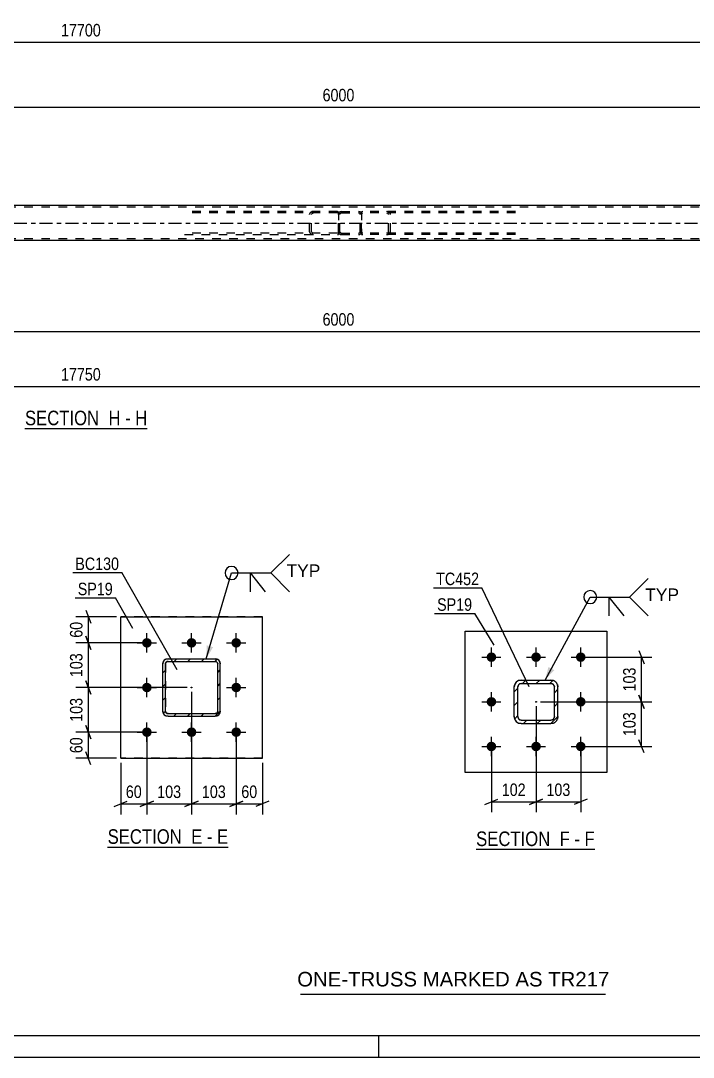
# Model space of a CAD drawing. Header units: millimetres. Extents: x -75 to 766, y -422 to 172.
# Drawn here: x 263.4 to 417.8, y -422.4 to -184.5 of the extents above; entities that cross this region are included whole.
import ezdxf

# ---------------------------------------------------------------- set-up
doc = ezdxf.new("R2010")
doc.units = ezdxf.units.MM
doc.linetypes.add('DXK_LINE_DOT2', pattern=[3.9198, 1.9599, -1.9599])
doc.linetypes.add('DXK_LINE_DOT3', pattern=[5.9187, 2.979, -0.9799, 0.9799, -0.9799])
doc.styles.add('Arial', font='ARIAL.TTF', dxfattribs={"height": 0.2})
doc.styles.add('Arial Narrow', font='ARIALN.TTF', dxfattribs={"height": 0.2})

# ---------------------------------------------------------------- blocks, each defined once
blk = doc.blocks.new('Unknown-570388036-1162')
at = {"color": 5, "linetype": 'Continuous'}
for p, q in [((-70.36, -417.4), (760.64, -417.4)), ((345.64, -422.4), (345.64, -417.4)), ((-75.36, -422.4), (765.64, -422.4))]:
    blk.add_line(p, q, dxfattribs=at)
blk = doc.blocks.new('Unknown-570388036-12 - 5501')
at = {"color": 6, "linetype": 'Continuous'}
blk.add_line((367.93, -374.67), (395.14, -374.67), dxfattribs=at)
at = {"color": 0, "linetype": 'Continuous'}
blk.add_wipeout([(386.04, -373.92), (386.04, -370.42), (367.93, -370.42), (367.93, -373.92)], dxfattribs=at)
at = {"color": 7, "linetype": 'Continuous', "style": 'Arial Narrow'}
blk.add_text('SECTION ', height=3.34, dxfattribs=at).set_placement((367.93, -373.92))
at = {"color": 0, "linetype": 'Continuous'}
blk.add_wipeout([(389.43, -373.92), (389.43, -370.42), (387.09, -370.42), (387.09, -373.92)], dxfattribs=at)
at = {"color": 7, "linetype": 'Continuous', "style": 'Arial Narrow'}
blk.add_text('F', height=3.34, dxfattribs=at).set_placement((387.09, -373.92))
at = {"color": 0, "linetype": 'Continuous'}
blk.add_wipeout([(391.75, -373.92), (391.75, -370.42), (390.48, -370.42), (390.48, -373.92)], dxfattribs=at)
at = {"color": 7, "linetype": 'Continuous', "style": 'Arial Narrow'}
blk.add_text('-', height=3.34, dxfattribs=at).set_placement((390.48, -373.92))
at = {"color": 0, "linetype": 'Continuous'}
blk.add_wipeout([(395.14, -373.92), (395.14, -370.42), (392.8, -370.42), (392.8, -373.92)], dxfattribs=at)
at = {"color": 7, "linetype": 'Continuous', "style": 'Arial Narrow'}
blk.add_text('F', height=3.34, dxfattribs=at).set_placement((392.8, -373.92))
blk = doc.blocks.new('Unknown-570388036-15 - 2959')
at = {"color": 6, "linetype": 'Continuous'}
blk.add_line((283.38, -374.16), (311.03, -374.16), dxfattribs=at)
at = {"color": 0, "linetype": 'Continuous'}
blk.add_wipeout([(301.49, -373.41), (301.49, -369.91), (283.38, -369.91), (283.38, -373.41)], dxfattribs=at)
at = {"color": 7, "linetype": 'Continuous', "style": 'Arial Narrow'}
blk.add_text('SECTION ', height=3.34, dxfattribs=at).set_placement((283.38, -373.41))
at = {"color": 0, "linetype": 'Continuous'}
blk.add_wipeout([(305.1, -373.41), (305.1, -369.91), (302.54, -369.91), (302.54, -373.41)], dxfattribs=at)
at = {"color": 7, "linetype": 'Continuous', "style": 'Arial Narrow'}
blk.add_text('E', height=3.34, dxfattribs=at).set_placement((302.54, -373.41))
at = {"color": 0, "linetype": 'Continuous'}
blk.add_wipeout([(307.42, -373.41), (307.42, -369.91), (306.15, -369.91), (306.15, -373.41)], dxfattribs=at)
at = {"color": 7, "linetype": 'Continuous', "style": 'Arial Narrow'}
blk.add_text('-', height=3.34, dxfattribs=at).set_placement((306.15, -373.41))
at = {"color": 0, "linetype": 'Continuous'}
blk.add_wipeout([(311.03, -373.41), (311.03, -369.91), (308.47, -369.91), (308.47, -373.41)], dxfattribs=at)
at = {"color": 7, "linetype": 'Continuous', "style": 'Arial Narrow'}
blk.add_text('E', height=3.34, dxfattribs=at).set_placement((308.47, -373.41))
blk = doc.blocks.new('Unknown-570388036-20 - 1404')
at = {"color": 6, "linetype": 'Continuous'}
blk.add_line((264.41, -278.08), (292.48, -278.08), dxfattribs=at)
at = {"color": 0, "linetype": 'Continuous'}
blk.add_wipeout([(282.52, -277.33), (282.52, -273.83), (264.41, -273.83), (264.41, -277.33)], dxfattribs=at)
at = {"color": 7, "linetype": 'Continuous', "style": 'Arial Narrow'}
blk.add_text('SECTION ', height=3.34, dxfattribs=at).set_placement((264.41, -277.33))
at = {"color": 0, "linetype": 'Continuous'}
blk.add_wipeout([(286.34, -277.33), (286.34, -273.83), (283.57, -273.83), (283.57, -277.33)], dxfattribs=at)
at = {"color": 7, "linetype": 'Continuous', "style": 'Arial Narrow'}
blk.add_text('H', height=3.34, dxfattribs=at).set_placement((283.57, -277.33))
at = {"color": 0, "linetype": 'Continuous'}
blk.add_wipeout([(288.66, -277.33), (288.66, -273.83), (287.39, -273.83), (287.39, -277.33)], dxfattribs=at)
at = {"color": 7, "linetype": 'Continuous', "style": 'Arial Narrow'}
blk.add_text('-', height=3.34, dxfattribs=at).set_placement((287.39, -277.33))
at = {"color": 0, "linetype": 'Continuous'}
blk.add_wipeout([(292.48, -277.33), (292.48, -273.83), (289.71, -273.83), (289.71, -277.33)], dxfattribs=at)
at = {"color": 7, "linetype": 'Continuous', "style": 'Arial Narrow'}
blk.add_text('H', height=3.34, dxfattribs=at).set_placement((289.71, -277.33))
blk = doc.blocks.new('Part-570388036-5590 - 5501')
at = {"linetype": 'Continuous'}
h = blk.add_hatch(dxfattribs=at)
h.set_pattern_fill('', scale=0.7, style=0, pattern_type=0)
h.set_pattern_definition([(45, (385.0913, -345.812), (-1.57154, 1.57154), [])])
h.paths.add_polyline_path([(378.29, -345.81), (385.09, -345.81), (385.7, -345.69), (386.22, -345.34), (386.57, -344.82), (386.69, -344.21), (386.69, -337.41), (386.57, -336.8), (386.22, -336.28), (385.7, -335.93), (385.09, -335.81), (378.29, -335.81), (377.68, -335.93), (377.16, -336.28), (376.81, -336.8), (376.69, -337.41), (376.69, -344.21), (376.81, -344.82), (377.16, -345.34), (377.68, -345.69)])
h.paths.add_polyline_path([(377.55, -344.52), (377.49, -344.21), (377.49, -337.41), (377.55, -337.11), (377.73, -336.85), (377.99, -336.67), (378.29, -336.61), (385.09, -336.61), (385.4, -336.67), (385.66, -336.85), (385.83, -337.11), (385.89, -337.41), (385.89, -344.21), (385.83, -344.52), (385.66, -344.78), (385.4, -344.95), (385.09, -345.01), (378.29, -345.01), (377.99, -344.95), (377.73, -344.78)])
blk.add_hatch(color=246, dxfattribs=at).paths.add_polyline_path([(381.69, -340.91, -1), (381.69, -340.71, -1)])
at = {"color": 7, "linetype": 'DXK_LINE_DOT2'}
for p, q in [((376.69, -337.41), (376.81, -336.8)), ((376.69, -344.21), (376.69, -337.41)), ((377.55, -337.11), (377.49, -337.41)), ((377.49, -344.21), (377.49, -337.41)), ((377.68, -335.93), (378.29, -335.81)), ((378.29, -336.61), (377.99, -336.67)), ((378.29, -335.81), (385.09, -335.81)), ((378.29, -336.61), (385.09, -336.61)), ((385.09, -335.81), (385.7, -335.93)), ((385.4, -336.67), (385.09, -336.61)), ((385.89, -337.41), (385.83, -337.11)), ((385.89, -344.21), (385.89, -337.41)), ((386.57, -336.8), (386.69, -337.41)), ((386.69, -344.21), (386.69, -337.41)), ((376.81, -344.82), (376.69, -344.21)), ((377.49, -344.21), (377.55, -344.52)), ((377.99, -344.95), (378.29, -345.01)), ((385.09, -345.01), (385.4, -344.95)), ((385.83, -344.52), (385.89, -344.21)), ((386.69, -344.21), (386.57, -344.82)), ((378.29, -345.81), (377.68, -345.69)), ((378.29, -345.01), (385.09, -345.01)), ((378.29, -345.81), (385.09, -345.81)), ((385.7, -345.69), (385.09, -345.81))]:
    blk.add_line(p, q, dxfattribs=at)
at = {"color": 2, "linetype": 'Continuous'}
for p, q in [((376.81, -336.8), (376.69, -337.41)), ((376.69, -344.21), (376.69, -337.41)), ((377.49, -337.41), (377.55, -337.11)), ((377.49, -344.21), (377.49, -337.41)), ((378.29, -335.81), (377.68, -335.93)), ((377.99, -336.67), (378.29, -336.61)), ((378.29, -335.81), (385.09, -335.81)), ((378.29, -336.61), (385.09, -336.61)), ((385.7, -335.93), (385.09, -335.81)), ((385.09, -336.61), (385.4, -336.67)), ((385.83, -337.11), (385.89, -337.41)), ((385.89, -344.21), (385.89, -337.41)), ((386.69, -337.41), (386.57, -336.8)), ((386.69, -344.21), (386.69, -337.41)), ((376.69, -344.21), (376.81, -344.82)), ((377.55, -344.52), (377.49, -344.21)), ((378.29, -345.01), (377.99, -344.95)), ((385.4, -344.95), (385.09, -345.01)), ((385.89, -344.21), (385.83, -344.52)), ((386.57, -344.82), (386.69, -344.21)), ((377.68, -345.69), (378.29, -345.81)), ((378.29, -345.01), (385.09, -345.01)), ((378.29, -345.81), (385.09, -345.81)), ((385.09, -345.81), (385.7, -345.69))]:
    blk.add_line(p, q, dxfattribs=at)
at = {"color": 7, "linetype": 'DXK_LINE_DOT3'}
blk.add_line((381.69, -340.81), (381.69, -340.81), dxfattribs=at)
at = {"color": 246, "linetype": 'DXK_LINE_DOT2'}
blk.add_line((381.69, -340.81), (381.69, -340.81), dxfattribs=at)
at = {"color": 246, "linetype": 'Continuous'}
blk.add_circle((381.69, -340.81), 0.1, dxfattribs=at)
at = {"color": 7, "linetype": 'DXK_LINE_DOT2'}
for centre, radius, start, end in [((378.29, -337.41), 1.6, 112.5, 157.5), ((378.29, -337.41), 0.8, 112.5, 157.5), ((385.09, -337.41), 0.8, 22.5, 67.5), ((385.09, -337.41), 1.6, 22.5, 67.5), ((378.29, -344.21), 1.6, 202.5, 247.5), ((378.29, -344.21), 0.8, 202.5, 247.5), ((385.09, -344.21), 0.8, 292.5, 337.5), ((385.09, -344.21), 1.6, 292.5, 337.5)]:
    blk.add_arc(centre, radius, start, end, dxfattribs=at)
at = {"color": 2, "linetype": 'Continuous'}
for centre, radius, start, end in [((378.29, -337.41), 1.6, 112.5, 157.5), ((378.29, -337.41), 0.8, 112.5, 157.5), ((385.09, -337.41), 0.8, 22.5, 67.5), ((385.09, -337.41), 1.6, 22.5, 67.5), ((378.29, -344.21), 1.6, 202.5, 247.5), ((378.29, -344.21), 0.8, 202.5, 247.5), ((385.09, -344.21), 0.8, 292.5, 337.5), ((385.09, -344.21), 1.6, 292.5, 337.5)]:
    blk.add_arc(centre, radius, start, end, dxfattribs=at)
blk = doc.blocks.new('Bolt-570388036-5510 - 5501')
at = {"linetype": 'Continuous'}
for points in [[(371.44, -329.46, -1), (371.44, -331.66, -1)], [(381.69, -329.46, -1), (381.69, -331.66, -1)], [(391.94, -329.46, -1), (391.94, -331.66, -1)], [(371.44, -339.71, -1), (371.44, -341.91, -1)], [(391.94, -339.71, -1), (391.94, -341.91, -1)], [(371.44, -349.96, -1), (371.44, -352.16, -1)], [(381.69, -349.96, -1), (381.69, -352.16, -1)], [(391.94, -349.96, -1), (391.94, -352.16, -1)]]:
    blk.add_hatch(color=1, dxfattribs=at).paths.add_polyline_path(points)
at = {"color": 1, "linetype": 'Continuous'}
for p, q in [((369.24, -330.56), (373.64, -330.56)), ((371.44, -332.76), (371.44, -328.36)), ((379.49, -330.56), (383.89, -330.56)), ((381.69, -332.76), (381.69, -328.36)), ((389.74, -330.56), (394.14, -330.56)), ((391.94, -332.76), (391.94, -328.36)), ((371.44, -343.01), (371.44, -338.61)), ((391.94, -343.01), (391.94, -338.61)), ((369.24, -340.81), (373.64, -340.81)), ((389.74, -340.81), (394.14, -340.81)), ((371.44, -353.26), (371.44, -348.86)), ((381.69, -353.26), (381.69, -348.86)), ((391.94, -353.26), (391.94, -348.86)), ((369.24, -351.06), (373.64, -351.06)), ((379.49, -351.06), (383.89, -351.06)), ((389.74, -351.06), (394.14, -351.06))]:
    blk.add_line(p, q, dxfattribs=at)
blk = doc.blocks.new('Part-570388036-5565 - 5501')
at = {"color": 2, "linetype": 'Continuous'}
for p, q in [((365.44, -324.56), (397.94, -324.56)), ((365.44, -357.06), (365.44, -324.56)), ((397.94, -324.56), (397.94, -357.06)), ((397.94, -357.06), (365.44, -357.06))]:
    blk.add_line(p, q, dxfattribs=at)
blk = doc.blocks.new('Part-570388036-3002 - 2959')
at = {"color": 2, "linetype": 'Continuous'}
for p, q in [((286.38, -353.78), (286.38, -321.28)), ((286.38, -321.28), (318.88, -321.28)), ((318.88, -353.78), (318.88, -321.28)), ((286.38, -353.78), (318.88, -353.78))]:
    blk.add_line(p, q, dxfattribs=at)
at = {"color": 7, "linetype": 'DXK_LINE_DOT2'}
for p, q in [((318.88, -321.28), (286.38, -321.28)), ((318.88, -353.78), (286.38, -353.78))]:
    blk.add_line(p, q, dxfattribs=at)
blk = doc.blocks.new('Bolt-570388036-3049 - 2959')
at = {"linetype": 'Continuous'}
for points in [[(292.38, -326.18, -1), (292.38, -328.38, -1)], [(302.63, -326.18, -1), (302.63, -328.38, -1)], [(312.88, -326.18, -1), (312.88, -328.38, -1)], [(292.38, -336.43, -1), (292.38, -338.63, -1)], [(312.88, -336.43, -1), (312.88, -338.63, -1)], [(292.38, -346.68, -1), (292.38, -348.88, -1)], [(302.63, -346.68, -1), (302.63, -348.88, -1)], [(312.88, -346.68, -1), (312.88, -348.88, -1)]]:
    blk.add_hatch(color=1, dxfattribs=at).paths.add_polyline_path(points)
at = {"color": 1, "linetype": 'Continuous'}
for p, q in [((292.38, -329.48), (292.38, -325.08)), ((302.63, -329.48), (302.63, -325.08)), ((312.88, -329.48), (312.88, -325.08)), ((290.18, -327.28), (294.58, -327.28)), ((300.43, -327.28), (304.83, -327.28)), ((310.68, -327.28), (315.08, -327.28)), ((292.38, -339.73), (292.38, -335.33)), ((312.88, -339.73), (312.88, -335.33)), ((290.18, -337.53), (294.58, -337.53)), ((310.68, -337.53), (315.08, -337.53)), ((292.38, -349.98), (292.38, -345.58)), ((302.63, -349.98), (302.63, -345.58)), ((312.88, -349.98), (312.88, -345.58)), ((290.18, -347.78), (294.58, -347.78)), ((300.43, -347.78), (304.83, -347.78)), ((310.68, -347.78), (315.08, -347.78))]:
    blk.add_line(p, q, dxfattribs=at)
blk = doc.blocks.new('Part-570388036-3033 - 2959')
at = {"linetype": 'Continuous'}
h = blk.add_hatch(dxfattribs=at)
h.set_pattern_fill('', scale=0.7, style=0, pattern_type=0)
h.set_pattern_definition([(45, (308.028, -344.1306), (-1.57154, 1.57154), [])])
h.paths.add_polyline_path([(297.23, -344.13), (308.03, -344.13), (308.49, -344.04), (308.88, -343.78), (309.14, -343.39), (309.23, -342.93), (309.23, -332.13), (309.14, -331.67), (308.88, -331.28), (308.49, -331.02), (308.03, -330.93), (297.23, -330.93), (296.77, -331.02), (296.38, -331.28), (296.12, -331.67), (296.03, -332.13), (296.03, -342.93), (296.12, -343.39), (296.38, -343.78), (296.77, -344.04)])
h.paths.add_polyline_path([(296.67, -343.16), (296.63, -342.93), (296.63, -332.13), (296.67, -331.9), (296.8, -331.71), (297, -331.58), (297.23, -331.53), (308.03, -331.53), (308.26, -331.58), (308.45, -331.71), (308.58, -331.9), (308.63, -332.13), (308.63, -342.93), (308.58, -343.16), (308.45, -343.35), (308.26, -343.48), (308.03, -343.53), (297.23, -343.53), (297, -343.48), (296.8, -343.35)])
blk.add_hatch(color=30, dxfattribs=at).paths.add_polyline_path([(302.63, -337.63, -1), (302.63, -337.43, -1)])
at = {"color": 7, "linetype": 'DXK_LINE_DOT2'}
for p, q in [((296.03, -332.13), (296.12, -331.67)), ((296.03, -342.93), (296.03, -332.13)), ((296.67, -331.9), (296.63, -332.13)), ((296.63, -332.13), (296.63, -342.93)), ((296.8, -331.71), (296.67, -331.9)), ((296.77, -331.02), (297.23, -330.93)), ((297, -331.58), (296.8, -331.71)), ((297.23, -331.53), (297, -331.58)), ((297.23, -330.93), (308.03, -330.93)), ((297.23, -331.53), (308.03, -331.53)), ((308.03, -330.93), (308.49, -331.02)), ((308.26, -331.58), (308.03, -331.53)), ((308.45, -331.71), (308.26, -331.58)), ((308.58, -331.9), (308.45, -331.71)), ((308.63, -332.13), (308.58, -331.9)), ((308.63, -342.93), (308.63, -332.13)), ((309.14, -331.67), (309.23, -332.13)), ((309.23, -342.93), (309.23, -332.13)), ((296.12, -343.39), (296.03, -342.93)), ((296.63, -342.93), (296.67, -343.16)), ((296.67, -343.16), (296.8, -343.35)), ((297.23, -344.13), (296.77, -344.04)), ((296.8, -343.35), (297, -343.48)), ((297, -343.48), (297.23, -343.53)), ((297.23, -343.53), (308.03, -343.53)), ((297.23, -344.13), (308.03, -344.13)), ((308.03, -343.53), (308.26, -343.48)), ((308.49, -344.04), (308.03, -344.13)), ((308.26, -343.48), (308.45, -343.35)), ((308.45, -343.35), (308.58, -343.16)), ((308.58, -343.16), (308.63, -342.93)), ((309.23, -342.93), (309.14, -343.39))]:
    blk.add_line(p, q, dxfattribs=at)
at = {"color": 2, "linetype": 'Continuous'}
for p, q in [((296.12, -331.67), (296.03, -332.13)), ((296.03, -342.93), (296.03, -332.13)), ((296.63, -332.13), (296.67, -331.9)), ((296.63, -342.93), (296.63, -332.13)), ((296.67, -331.9), (296.8, -331.71)), ((297.23, -330.93), (296.77, -331.02)), ((296.8, -331.71), (297, -331.58)), ((297, -331.58), (297.23, -331.53)), ((297.23, -330.93), (308.03, -330.93)), ((297.23, -331.53), (308.03, -331.53)), ((308.49, -331.02), (308.03, -330.93)), ((308.03, -331.53), (308.26, -331.58)), ((308.26, -331.58), (308.45, -331.71)), ((308.45, -331.71), (308.58, -331.9)), ((308.58, -331.9), (308.63, -332.13)), ((308.63, -342.93), (308.63, -332.13)), ((309.23, -332.13), (309.14, -331.67)), ((309.23, -342.93), (309.23, -332.13)), ((296.03, -342.93), (296.12, -343.39)), ((296.67, -343.16), (296.63, -342.93)), ((296.8, -343.35), (296.67, -343.16)), ((296.77, -344.04), (297.23, -344.13)), ((297, -343.48), (296.8, -343.35)), ((297.23, -343.53), (297, -343.48)), ((297.23, -343.53), (308.03, -343.53)), ((297.23, -344.13), (308.03, -344.13)), ((308.26, -343.48), (308.03, -343.53)), ((308.03, -344.13), (308.49, -344.04)), ((308.45, -343.35), (308.26, -343.48)), ((308.58, -343.16), (308.45, -343.35)), ((308.63, -342.93), (308.58, -343.16)), ((309.14, -343.39), (309.23, -342.93))]:
    blk.add_line(p, q, dxfattribs=at)
at = {"color": 7, "linetype": 'DXK_LINE_DOT3'}
blk.add_line((302.63, -337.53), (302.63, -337.53), dxfattribs=at)
at = {"color": 30, "linetype": 'DXK_LINE_DOT3'}
blk.add_line((302.63, -337.53), (302.63, -337.53), dxfattribs=at)
at = {"color": 30, "linetype": 'Continuous'}
blk.add_circle((302.63, -337.53), 0.1, dxfattribs=at)
at = {"color": 7, "linetype": 'DXK_LINE_DOT2'}
for centre, start, end in [((297.23, -332.13), 112.5, 157.5), ((308.03, -332.13), 22.5, 67.5), ((297.23, -342.93), 202.5, 247.5), ((308.03, -342.93), 292.5, 337.5)]:
    blk.add_arc(centre, 1.2, start, end, dxfattribs=at)
at = {"color": 2, "linetype": 'Continuous'}
for centre, start, end in [((297.23, -332.13), 112.5, 157.5), ((308.03, -332.13), 22.5, 67.5), ((297.23, -342.93), 202.5, 247.5), ((308.03, -342.93), 292.5, 337.5)]:
    blk.add_arc(centre, 1.2, start, end, dxfattribs=at)
blk = doc.blocks.new('Part-570388036-1465 - 1404')
at = {"color": 7, "linetype": 'DXK_LINE_DOT2'}
for p, q in [((587.64, -227.31), (-40, -227.31)), ((587.64, -226.91), (-23.57, -226.91)), ((587.64, -234.51), (-40, -234.51)), ((587.64, -234.91), (-23.57, -234.91))]:
    blk.add_line(p, q, dxfattribs=at)
at = {"color": 2, "linetype": 'Continuous'}
for p, q in [((456.43, -226.91), (221.57, -226.91)), ((456.43, -234.91), (221.57, -234.91))]:
    blk.add_line(p, q, dxfattribs=at)
at = {"color": 7, "linetype": 'DXK_LINE_DOT3'}
blk.add_line((-40, -230.91), (587.64, -230.91), dxfattribs=at)
blk = doc.blocks.new('Part-570388036-1585 - 1404')
at = {"color": 7, "linetype": 'DXK_LINE_DOT2'}
for p, q in [((336.1, -228.27), (301.03, -228.27)), ((330.61, -228.27), (330.28, -228.32)), ((336.1, -228.27), (336.36, -228.31)), ((336.36, -228.31), (336.36, -233.52)), ((336.1, -228.59), (301.03, -228.59)), ((329.8, -228.67), (329.73, -228.91)), ((329.73, -232.91), (329.73, -228.91)), ((330.17, -228.91), (330.21, -228.79)), ((330.17, -232.91), (330.17, -228.91)), ((330.44, -228.62), (330.61, -228.59)), ((336.1, -228.59), (336.27, -228.62)), ((336.27, -228.62), (336.36, -228.66)), ((329.73, -232.91), (329.8, -233.16)), ((330.21, -233.04), (330.17, -232.91)), ((336.1, -233.23), (301.03, -233.23)), ((301.03, -233.55), (336.1, -233.55)), ((330.28, -233.51), (330.61, -233.55)), ((330.61, -233.23), (330.44, -233.21)), ((336.27, -233.21), (336.1, -233.23)), ((336.1, -233.55), (336.36, -233.52)), ((336.36, -233.17), (336.27, -233.21))]:
    blk.add_line(p, q, dxfattribs=at)
for centre, radius, start, end in [((330.48, -229.1), 0.802, 104.5547, 147.5896), ((330.54, -229.01), 0.401, 104.5547, 147.5896), ((330.48, -232.73), 0.802, 212.4104, 255.4453), ((330.54, -232.82), 0.401, 212.4104, 255.4453)]:
    blk.add_arc(centre, radius, start, end, dxfattribs=at)
blk = doc.blocks.new('Part-570388036-1608 - 1404')
at = {"color": 7, "linetype": 'DXK_LINE_DOT2'}
for p, q in [((337, -228.27), (336.76, -228.32)), ((337, -228.27), (341, -228.27)), ((341.24, -228.32), (341, -228.27)), ((336.41, -228.67), (336.36, -228.91)), ((336.36, -232.91), (336.36, -228.91)), ((336.68, -228.91), (336.7, -228.79)), ((336.68, -232.91), (336.68, -228.91)), ((336.88, -228.62), (337, -228.59)), ((337, -228.59), (341, -228.59)), ((341, -228.59), (341.12, -228.62)), ((341.3, -228.79), (341.32, -228.91)), ((341.32, -232.91), (341.32, -228.91)), ((341.64, -228.91), (341.59, -228.67)), ((341.64, -232.91), (341.64, -228.91)), ((336.36, -232.91), (336.41, -233.16)), ((336.7, -233.04), (336.68, -232.91)), ((341.32, -232.91), (341.3, -233.04)), ((341.59, -233.16), (341.64, -232.91)), ((336.76, -233.51), (337, -233.55)), ((337, -233.23), (336.88, -233.21)), ((337, -233.23), (341, -233.23)), ((337, -233.55), (341, -233.55)), ((341.12, -233.21), (341, -233.23)), ((341, -233.55), (341.24, -233.51))]:
    blk.add_line(p, q, dxfattribs=at)
for centre, radius, start, end in [((337, -228.91), 0.64, 112.5, 157.5), ((341, -228.91), 0.64, 22.5, 67.5), ((337, -228.91), 0.32, 112.5, 157.5), ((341, -228.91), 0.32, 22.5, 67.5), ((337, -232.91), 0.64, 202.5, 247.5), ((337, -232.91), 0.32, 202.5, 247.5), ((341, -232.91), 0.32, 292.5, 337.5), ((341, -232.91), 0.64, 292.5, 337.5)]:
    blk.add_arc(centre, radius, start, end, dxfattribs=at)
blk = doc.blocks.new('Part-570388036-1613 - 1404')
at = {"color": 7, "linetype": 'DXK_LINE_DOT2'}
for p, q in [((341.9, -228.27), (341.64, -228.31)), ((341.64, -228.31), (341.64, -233.52)), ((376.97, -228.27), (341.9, -228.27)), ((347.72, -228.32), (347.39, -228.27)), ((341.64, -228.66), (341.73, -228.62)), ((341.73, -228.62), (341.9, -228.59)), ((376.97, -228.59), (341.9, -228.59)), ((347.39, -228.59), (347.56, -228.62)), ((347.79, -228.79), (347.83, -228.91)), ((347.83, -232.91), (347.83, -228.91)), ((348.27, -228.91), (348.2, -228.67)), ((348.27, -232.91), (348.27, -228.91)), ((347.83, -232.91), (347.79, -233.04)), ((348.2, -233.16), (348.27, -232.91)), ((341.73, -233.21), (341.64, -233.17)), ((341.64, -233.52), (341.9, -233.55)), ((341.9, -233.23), (341.73, -233.21)), ((376.97, -233.23), (341.9, -233.23)), ((376.97, -233.55), (341.9, -233.55)), ((347.56, -233.21), (347.39, -233.23)), ((347.39, -233.55), (347.72, -233.51))]:
    blk.add_line(p, q, dxfattribs=at)
for centre, radius, start, end in [((347.52, -229.1), 0.802, 32.4104, 75.4453), ((347.46, -229.01), 0.401, 32.4104, 75.4453), ((347.46, -232.82), 0.401, 284.5547, 327.5896), ((347.52, -232.73), 0.802, 284.5547, 327.5896)]:
    blk.add_arc(centre, radius, start, end, dxfattribs=at)
blk = doc.blocks.new('StraightDimension-570388036-11320 - 5501')
at = {"color": 7, "linetype": 'Continuous'}
for p, q in [((405.28, -339.31), (406.48, -342.31)), ((382.69, -340.81), (408.28, -340.81)), ((405.88, -351.06), (405.88, -340.81)), ((406.48, -352.56), (405.28, -349.56)), ((392.94, -351.06), (408.28, -351.06))]:
    blk.add_line(p, q, dxfattribs=at)
at = {"color": 0}
blk.add_wipeout([(405.13, -342.59), (400.93, -342.59), (400.93, -349.28), (405.13, -349.28)], dxfattribs=at)
at = {"color": 3, "style": 'Arial Narrow'}
blk.add_text('103', height=2.863, rotation=90.0002, dxfattribs=at).set_placement((404.53, -348.68))
blk = doc.blocks.new('StraightDimension-570388036-11319 - 5501')
at = {"color": 7, "linetype": 'Continuous'}
for p, q in [((392.94, -330.56), (408.28, -330.56)), ((405.28, -329.06), (406.48, -332.06)), ((405.88, -340.81), (405.88, -330.56)), ((406.48, -342.31), (405.28, -339.31)), ((382.69, -340.81), (408.28, -340.81))]:
    blk.add_line(p, q, dxfattribs=at)
at = {"color": 0}
blk.add_wipeout([(405.13, -332.34), (400.93, -332.34), (400.93, -339.03), (405.13, -339.03)], dxfattribs=at)
at = {"color": 3, "style": 'Arial Narrow'}
blk.add_text('103', height=2.863, rotation=90.0002, dxfattribs=at).set_placement((404.53, -338.43))
blk = doc.blocks.new('StraightDimension-570388036-11324 - 5501')
at = {"color": 7, "linetype": 'Continuous'}
for p, q in [((381.69, -341.81), (381.69, -366.18)), ((391.94, -352.06), (391.94, -366.18)), ((380.19, -364.38), (383.19, -363.18)), ((381.69, -363.78), (391.94, -363.78)), ((393.44, -363.18), (390.44, -364.38))]:
    blk.add_line(p, q, dxfattribs=at)
at = {"color": 0}
blk.add_wipeout([(390.16, -363.03), (390.16, -358.83), (383.47, -358.83), (383.47, -363.03)], dxfattribs=at)
at = {"color": 3, "style": 'Arial Narrow'}
blk.add_text('103', height=2.863, dxfattribs=at).set_placement((384.07, -362.43))
blk = doc.blocks.new('StraightDimension-570388036-11325 - 5501')
at = {"color": 7, "linetype": 'Continuous'}
for p, q in [((381.69, -341.81), (381.69, -366.18)), ((371.44, -352.06), (371.44, -366.18)), ((369.94, -364.38), (372.94, -363.18)), ((371.44, -363.78), (381.69, -363.78)), ((383.19, -363.18), (380.19, -364.38))]:
    blk.add_line(p, q, dxfattribs=at)
at = {"color": 0}
blk.add_wipeout([(379.91, -363.03), (379.91, -358.83), (373.22, -358.83), (373.22, -363.03)], dxfattribs=at)
at = {"color": 3, "style": 'Arial Narrow'}
blk.add_text('102', height=2.863, dxfattribs=at).set_placement((373.82, -362.43))
blk = doc.blocks.new('StraightDimension-570388036-3083 - 2959')
at = {"color": 7, "linetype": 'Continuous'}
for p, q in [((278.35, -325.78), (279.55, -328.78)), ((291.38, -327.28), (276.1, -327.28)), ((278.95, -337.53), (278.95, -327.28)), ((301.63, -337.53), (276.1, -337.53)), ((279.55, -339.03), (278.35, -336.03))]:
    blk.add_line(p, q, dxfattribs=at)
at = {"color": 0}
blk.add_wipeout([(278.2, -329.06), (274, -329.06), (274, -335.75), (278.2, -335.75)], dxfattribs=at)
at = {"color": 3, "style": 'Arial Narrow'}
blk.add_text('103', height=2.863, rotation=90.0002, dxfattribs=at).set_placement((277.6, -335.15))
blk = doc.blocks.new('StraightDimension-570388036-3103 - 2959')
at = {"color": 7, "linetype": 'Continuous'}
for p, q in [((292.38, -348.78), (292.38, -366.64)), ((286.38, -354.78), (286.38, -366.64)), ((284.88, -364.84), (287.88, -363.64)), ((293.88, -363.64), (290.88, -364.84)), ((286.38, -364.24), (292.38, -364.24))]:
    blk.add_line(p, q, dxfattribs=at)
at = {"color": 0}
blk.add_wipeout([(291.81, -363.49), (291.81, -359.29), (286.95, -359.29), (286.95, -363.49)], dxfattribs=at)
at = {"color": 3, "style": 'Arial Narrow'}
blk.add_text('60', height=2.863, dxfattribs=at).set_placement((287.55, -362.89))
blk = doc.blocks.new('StraightDimension-570388036-3064 - 2959')
at = {"color": 7, "linetype": 'Continuous'}
for p, q in [((278.35, -346.28), (279.55, -349.28)), ((291.38, -347.78), (276.1, -347.78)), ((278.95, -353.78), (278.95, -347.78)), ((285.38, -353.78), (276.1, -353.78)), ((279.55, -355.28), (278.35, -352.28))]:
    blk.add_line(p, q, dxfattribs=at)
at = {"color": 0}
blk.add_wipeout([(278.2, -348.35), (274, -348.35), (274, -353.21), (278.2, -353.21)], dxfattribs=at)
at = {"color": 3, "style": 'Arial Narrow'}
blk.add_text('60', height=2.863, rotation=90.0002, dxfattribs=at).set_placement((277.6, -352.61))
blk = doc.blocks.new('StraightDimension-570388036-3074 - 2959')
at = {"color": 7, "linetype": 'Continuous'}
for p, q in [((301.63, -337.53), (276.1, -337.53)), ((278.35, -336.03), (279.55, -339.03)), ((278.95, -347.78), (278.95, -337.53)), ((279.55, -349.28), (278.35, -346.28)), ((291.38, -347.78), (276.1, -347.78))]:
    blk.add_line(p, q, dxfattribs=at)
at = {"color": 0}
blk.add_wipeout([(278.2, -339.31), (274, -339.31), (274, -346), (278.2, -346)], dxfattribs=at)
at = {"color": 3, "style": 'Arial Narrow'}
blk.add_text('103', height=2.863, rotation=90.0002, dxfattribs=at).set_placement((277.6, -345.4))
blk = doc.blocks.new('StraightDimension-570388036-3092 - 2959')
at = {"color": 7, "linetype": 'Continuous'}
for p, q in [((278.35, -319.78), (279.55, -322.78)), ((285.38, -321.28), (276.1, -321.28)), ((278.95, -327.28), (278.95, -321.28)), ((279.55, -328.78), (278.35, -325.78)), ((291.38, -327.28), (276.1, -327.28))]:
    blk.add_line(p, q, dxfattribs=at)
at = {"color": 0}
blk.add_wipeout([(278.2, -321.85), (274, -321.85), (274, -326.71), (278.2, -326.71)], dxfattribs=at)
at = {"color": 3, "style": 'Arial Narrow'}
blk.add_text('60', height=2.863, rotation=90.0002, dxfattribs=at).set_placement((277.6, -326.11))
blk = doc.blocks.new('StraightDimension-570388036-3113 - 2959')
at = {"color": 7, "linetype": 'Continuous'}
for p, q in [((302.63, -338.53), (302.63, -366.64)), ((292.38, -348.78), (292.38, -366.64)), ((290.88, -364.84), (293.88, -363.64)), ((304.13, -363.64), (301.13, -364.84)), ((292.38, -364.24), (302.63, -364.24))]:
    blk.add_line(p, q, dxfattribs=at)
at = {"color": 0}
blk.add_wipeout([(300.85, -363.49), (300.85, -359.29), (294.16, -359.29), (294.16, -363.49)], dxfattribs=at)
at = {"color": 3, "style": 'Arial Narrow'}
blk.add_text('103', height=2.863, dxfattribs=at).set_placement((294.76, -362.89))
blk = doc.blocks.new('StraightDimension-570388036-3122 - 2959')
at = {"color": 7, "linetype": 'Continuous'}
for p, q in [((302.63, -338.53), (302.63, -366.64)), ((312.88, -348.78), (312.88, -366.64)), ((301.13, -364.84), (304.13, -363.64)), ((314.38, -363.64), (311.38, -364.84)), ((302.63, -364.24), (312.88, -364.24))]:
    blk.add_line(p, q, dxfattribs=at)
at = {"color": 0}
blk.add_wipeout([(311.1, -363.49), (311.1, -359.29), (304.41, -359.29), (304.41, -363.49)], dxfattribs=at)
at = {"color": 3, "style": 'Arial Narrow'}
blk.add_text('103', height=2.863, dxfattribs=at).set_placement((305.01, -362.89))
blk = doc.blocks.new('StraightDimension-570388036-3131 - 2959')
at = {"color": 7, "linetype": 'Continuous'}
for p, q in [((312.88, -348.78), (312.88, -366.64)), ((318.88, -354.78), (318.88, -366.64)), ((311.38, -364.84), (314.38, -363.64)), ((320.38, -363.64), (317.38, -364.84)), ((312.88, -364.24), (318.88, -364.24))]:
    blk.add_line(p, q, dxfattribs=at)
at = {"color": 0}
blk.add_wipeout([(318.31, -363.49), (318.31, -359.29), (313.45, -359.29), (313.45, -363.49)], dxfattribs=at)
at = {"color": 3, "style": 'Arial Narrow'}
blk.add_text('60', height=2.863, dxfattribs=at).set_placement((314.05, -362.89))
blk = doc.blocks.new('StraightDimension-570388036-1714 - 1404')
at = {"color": 7, "linetype": 'Continuous'}
blk.add_line((-40, -189.43), (594.5, -189.43), dxfattribs=at)
at = {"color": 0}
blk.add_wipeout([(282.42, -188.68), (282.42, -184.48), (272.08, -184.48), (272.08, -188.68)], dxfattribs=at)
at = {"color": 3, "style": 'Arial Narrow'}
blk.add_text('17700', height=2.863, dxfattribs=at).set_placement((272.68, -188.08))
blk = doc.blocks.new('StraightDimension-570388036-1763 - 1404')
at = {"color": 7, "linetype": 'Continuous'}
for p, q in [((216.36, -235.91), (216.36, -264.43)), ((456.36, -235.91), (456.36, -266.26)), ((217.86, -255.22), (214.86, -256.42)), ((216.36, -255.82), (456.36, -255.82)), ((454.86, -256.42), (457.86, -255.22))]:
    blk.add_line(p, q, dxfattribs=at)
at = {"color": 0}
blk.add_wipeout([(340.62, -255.07), (340.62, -250.87), (332.1, -250.87), (332.1, -255.07)], dxfattribs=at)
at = {"color": 0, "linetype": 'Continuous'}
blk.add_wipeout([(455.76, -256.52), (451.56, -256.52), (451.56, -266.86), (455.76, -266.86)], dxfattribs=at)
at = {"color": 3, "style": 'Arial Narrow'}
blk.add_text('6000', height=2.863, dxfattribs=at).set_placement((332.7, -254.47))
at = {"color": 3, "linetype": 'Continuous', "style": 'Arial Narrow'}
blk.add_text('12409', height=2.863, rotation=90.0002, dxfattribs=at).set_placement((455.16, -266.26))
blk = doc.blocks.new('StraightDimension-570388036-1778 - 1404')
at = {"color": 7, "linetype": 'Continuous'}
blk.add_line((-41, -268.43), (595.5, -268.43), dxfattribs=at)
at = {"color": 0}
blk.add_wipeout([(282.42, -267.68), (282.42, -263.48), (272.08, -263.48), (272.08, -267.68)], dxfattribs=at)
at = {"color": 3, "style": 'Arial Narrow'}
blk.add_text('17750', height=2.863, dxfattribs=at).set_placement((272.68, -267.08))
blk = doc.blocks.new('StraightDimension-570388036-13208 - 1404')
at = {"color": 7, "linetype": 'Continuous'}
for p, q in [((456.36, -219.1), (456.36, -193.89)), ((216.36, -219.93), (216.36, -195.72)), ((217.86, -203.73), (214.86, -204.93)), ((216.36, -204.33), (456.36, -204.33)), ((454.86, -204.93), (457.86, -203.73))]:
    blk.add_line(p, q, dxfattribs=at)
at = {"color": 0, "linetype": 'Continuous'}
blk.add_wipeout([(455.76, -193.29), (451.56, -193.29), (451.56, -203.63), (455.76, -203.63)], dxfattribs=at)
at = {"color": 0}
blk.add_wipeout([(340.62, -203.58), (340.62, -199.38), (332.1, -199.38), (332.1, -203.58)], dxfattribs=at)
at = {"color": 3, "linetype": 'Continuous', "style": 'Arial Narrow'}
blk.add_text('12409', height=2.863, rotation=90.0002, dxfattribs=at).set_placement((455.16, -203.03))
at = {"color": 3, "style": 'Arial Narrow'}
blk.add_text('6000', height=2.863, dxfattribs=at).set_placement((332.7, -202.98))
blk = doc.blocks.new('Unknown-570388036-13720')
at = {"color": 7, "linetype": 'Continuous'}
blk.add_line((327.64, -407.9), (397.64, -407.9), dxfattribs=at)
at = {"color": 7, "style": 'Arial'}
blk.add_text('ONE-TRUSS MARKED AS TR217', height=3.3428, dxfattribs=at).set_placement((326.88, -406.15))
blk = doc.blocks.new('WeldMark-570388036-5650 - 5501')
at = {"linetype": 'Continuous'}
blk.add_hatch(color=30, dxfattribs=at).paths.add_polyline_path([(385.85, -333.54), (383.75, -335.81), (384.53, -332.82)])
at = {"color": 30, "linetype": 'Continuous'}
for p, q in [((383.75, -335.81), (394.12, -316.76)), ((394.12, -316.76), (403.12, -316.76))]:
    blk.add_line(p, q, dxfattribs=at)
at = {"color": 3, "linetype": 'Continuous'}
for q in [(401.83, -321.05), (398.4, -321.05)]:
    blk.add_line((398.4, -316.76), q, dxfattribs=at)
for start, end in [(90, 270), (270, 90)]:
    blk.add_arc((394.12, -316.76), 1.5, start, end, dxfattribs=at)
at = {"color": 0, "linetype": 'Continuous'}
blk.add_wipeout([(414.49, -317.66), (414.49, -314.66), (406.72, -314.66), (406.72, -317.66)], dxfattribs=at)
blk.add_wipeout([(414.49, -317.66), (414.49, -314.66), (406.72, -314.66), (406.72, -317.66)], dxfattribs=at)
at = {"color": 3, "linetype": 'Continuous'}
for q in [(407.4, -312.48), (407.4, -321.05)]:
    blk.add_line((403.12, -316.76), q, dxfattribs=at)
at = {"color": 3, "linetype": 'Continuous', "style": 'Arial'}
blk.add_text('TYP', height=2.865, dxfattribs=at).set_placement((406.72, -317.66))
blk = doc.blocks.new('Mark-570388036-5561 - 5501')
at = {"color": 0}
blk.add_wipeout([(367.02, -319.92), (367.02, -316.92), (358.98, -316.92), (358.98, -319.92)], dxfattribs=at)
blk.add_wipeout([(367.02, -319.92), (367.02, -316.92), (358.98, -316.92), (358.98, -319.92)], dxfattribs=at)
at = {"color": 30, "linetype": 'Continuous'}
for p in [(358.38, -320.52), (372.08, -327.81)]:
    blk.add_line(p, (367.62, -320.52), dxfattribs=at)
at = {"color": 3, "style": 'Arial Narrow'}
blk.add_text('SP19', height=2.863, dxfattribs=at).set_placement((358.98, -319.92))
blk = doc.blocks.new('Mark-570388036-5586 - 5501')
at = {"color": 0}
blk.add_wipeout([(368.62, -314.02), (368.62, -311.02), (358.76, -311.02), (358.76, -314.02)], dxfattribs=at)
blk.add_wipeout([(368.62, -314.02), (368.62, -311.02), (358.76, -311.02), (358.76, -314.02)], dxfattribs=at)
at = {"color": 30, "linetype": 'Continuous'}
for p in [(358.16, -314.62), (380.1, -337.34)]:
    blk.add_line(p, (369.22, -314.62), dxfattribs=at)
at = {"color": 3, "style": 'Arial Narrow'}
blk.add_text('TC452', height=2.863, dxfattribs=at).set_placement((358.76, -314.02))
blk = doc.blocks.new('Mark-570388036-2998 - 2959')
at = {"color": 0}
blk.add_wipeout([(284.56, -316.34), (284.56, -313.34), (276.52, -313.34), (276.52, -316.34)], dxfattribs=at)
blk.add_wipeout([(284.56, -316.34), (284.56, -313.34), (276.52, -313.34), (276.52, -316.34)], dxfattribs=at)
at = {"color": 30, "linetype": 'Continuous'}
for p in [(275.92, -316.94), (289.13, -323.98)]:
    blk.add_line(p, (285.16, -316.94), dxfattribs=at)
at = {"color": 3, "style": 'Arial Narrow'}
blk.add_text('SP19', height=2.863, dxfattribs=at).set_placement((276.52, -316.34))
blk = doc.blocks.new('Mark-570388036-3029 - 2959')
at = {"color": 0}
blk.add_wipeout([(286.01, -310.56), (286.01, -307.56), (275.96, -307.56), (275.96, -310.56)], dxfattribs=at)
blk.add_wipeout([(286.01, -310.56), (286.01, -307.56), (275.96, -307.56), (275.96, -310.56)], dxfattribs=at)
at = {"color": 30, "linetype": 'Continuous'}
for p in [(275.36, -311.16), (299.33, -333.48)]:
    blk.add_line(p, (286.61, -311.16), dxfattribs=at)
at = {"color": 3, "style": 'Arial Narrow'}
blk.add_text('BC130', height=2.863, dxfattribs=at).set_placement((275.96, -310.56))
blk = doc.blocks.new('WeldMark-570388036-3141 - 2959')
at = {"linetype": 'Continuous'}
blk.add_hatch(color=30, dxfattribs=at).paths.add_polyline_path([(307.57, -328.27), (306, -330.94), (306.13, -327.85)])
at = {"color": 30, "linetype": 'Continuous'}
for p, q in [((306, -330.94), (311.81, -311.24)), ((311.81, -311.24), (320.81, -311.24))]:
    blk.add_line(p, q, dxfattribs=at)
at = {"color": 3, "linetype": 'Continuous'}
for q in [(319.52, -315.53), (316.09, -315.53)]:
    blk.add_line((316.09, -311.24), q, dxfattribs=at)
for start, end in [(90, 270), (270, 90)]:
    blk.add_arc((311.81, -311.24), 1.5, start, end, dxfattribs=at)
at = {"color": 0, "linetype": 'Continuous'}
blk.add_wipeout([(332.18, -312.14), (332.18, -309.14), (324.41, -309.14), (324.41, -312.14)], dxfattribs=at)
blk.add_wipeout([(332.18, -312.14), (332.18, -309.14), (324.41, -309.14), (324.41, -312.14)], dxfattribs=at)
at = {"color": 3, "linetype": 'Continuous'}
for q in [(325.09, -306.96), (325.09, -315.53)]:
    blk.add_line((320.81, -311.24), q, dxfattribs=at)
at = {"color": 3, "linetype": 'Continuous', "style": 'Arial'}
blk.add_text('TYP', height=2.865, dxfattribs=at).set_placement((324.41, -312.14))

msp = doc.modelspace()

# ---------------------------------------------------------------- block references
for name in ['Unknown-570388036-1162', 'Part-570388036-1465 - 1404', 'Part-570388036-1585 - 1404', 'Part-570388036-1608 - 1404', 'Part-570388036-1613 - 1404', 'Part-570388036-3002 - 2959', 'Bolt-570388036-3049 - 2959', 'Part-570388036-5565 - 5501', 'Bolt-570388036-5510 - 5501', 'Part-570388036-3033 - 2959', 'Part-570388036-5590 - 5501', 'Unknown-570388036-13720']:
    msp.add_blockref(name, (0, 0))

# ---------------------------------------------------------------- next in the draw order: block references
for name in ['StraightDimension-570388036-1714 - 1404', 'StraightDimension-570388036-1763 - 1404', 'Unknown-570388036-20 - 1404', 'WeldMark-570388036-3141 - 2959', 'Mark-570388036-5561 - 5501', 'StraightDimension-570388036-3083 - 2959', 'StraightDimension-570388036-11320 - 5501', 'StraightDimension-570388036-3103 - 2959', 'Unknown-570388036-15 - 2959', 'Unknown-570388036-12 - 5501']:
    msp.add_blockref(name, (0, 0))

# ---------------------------------------------------------------- next in the draw order: block references
for name in ['StraightDimension-570388036-13208 - 1404', 'StraightDimension-570388036-1778 - 1404', 'Mark-570388036-5586 - 5501', 'StraightDimension-570388036-3092 - 2959', 'StraightDimension-570388036-11319 - 5501', 'StraightDimension-570388036-3064 - 2959']:
    msp.add_blockref(name, (0, 0))

# ---------------------------------------------------------------- next in the draw order: block references
for name in ['Mark-570388036-2998 - 2959', 'WeldMark-570388036-5650 - 5501', 'StraightDimension-570388036-3074 - 2959', 'StraightDimension-570388036-11324 - 5501']:
    msp.add_blockref(name, (0, 0))

# ---------------------------------------------------------------- next in the draw order: block references
for name in ['Mark-570388036-3029 - 2959', 'StraightDimension-570388036-3113 - 2959', 'StraightDimension-570388036-11325 - 5501']:
    msp.add_blockref(name, (0, 0))

# ---------------------------------------------------------------- next in the draw order: block references
msp.add_blockref('StraightDimension-570388036-3122 - 2959', (0, 0))

# ---------------------------------------------------------------- next in the draw order: block references
msp.add_blockref('StraightDimension-570388036-3131 - 2959', (0, 0))

doc.saveas('drawing.dxf')
